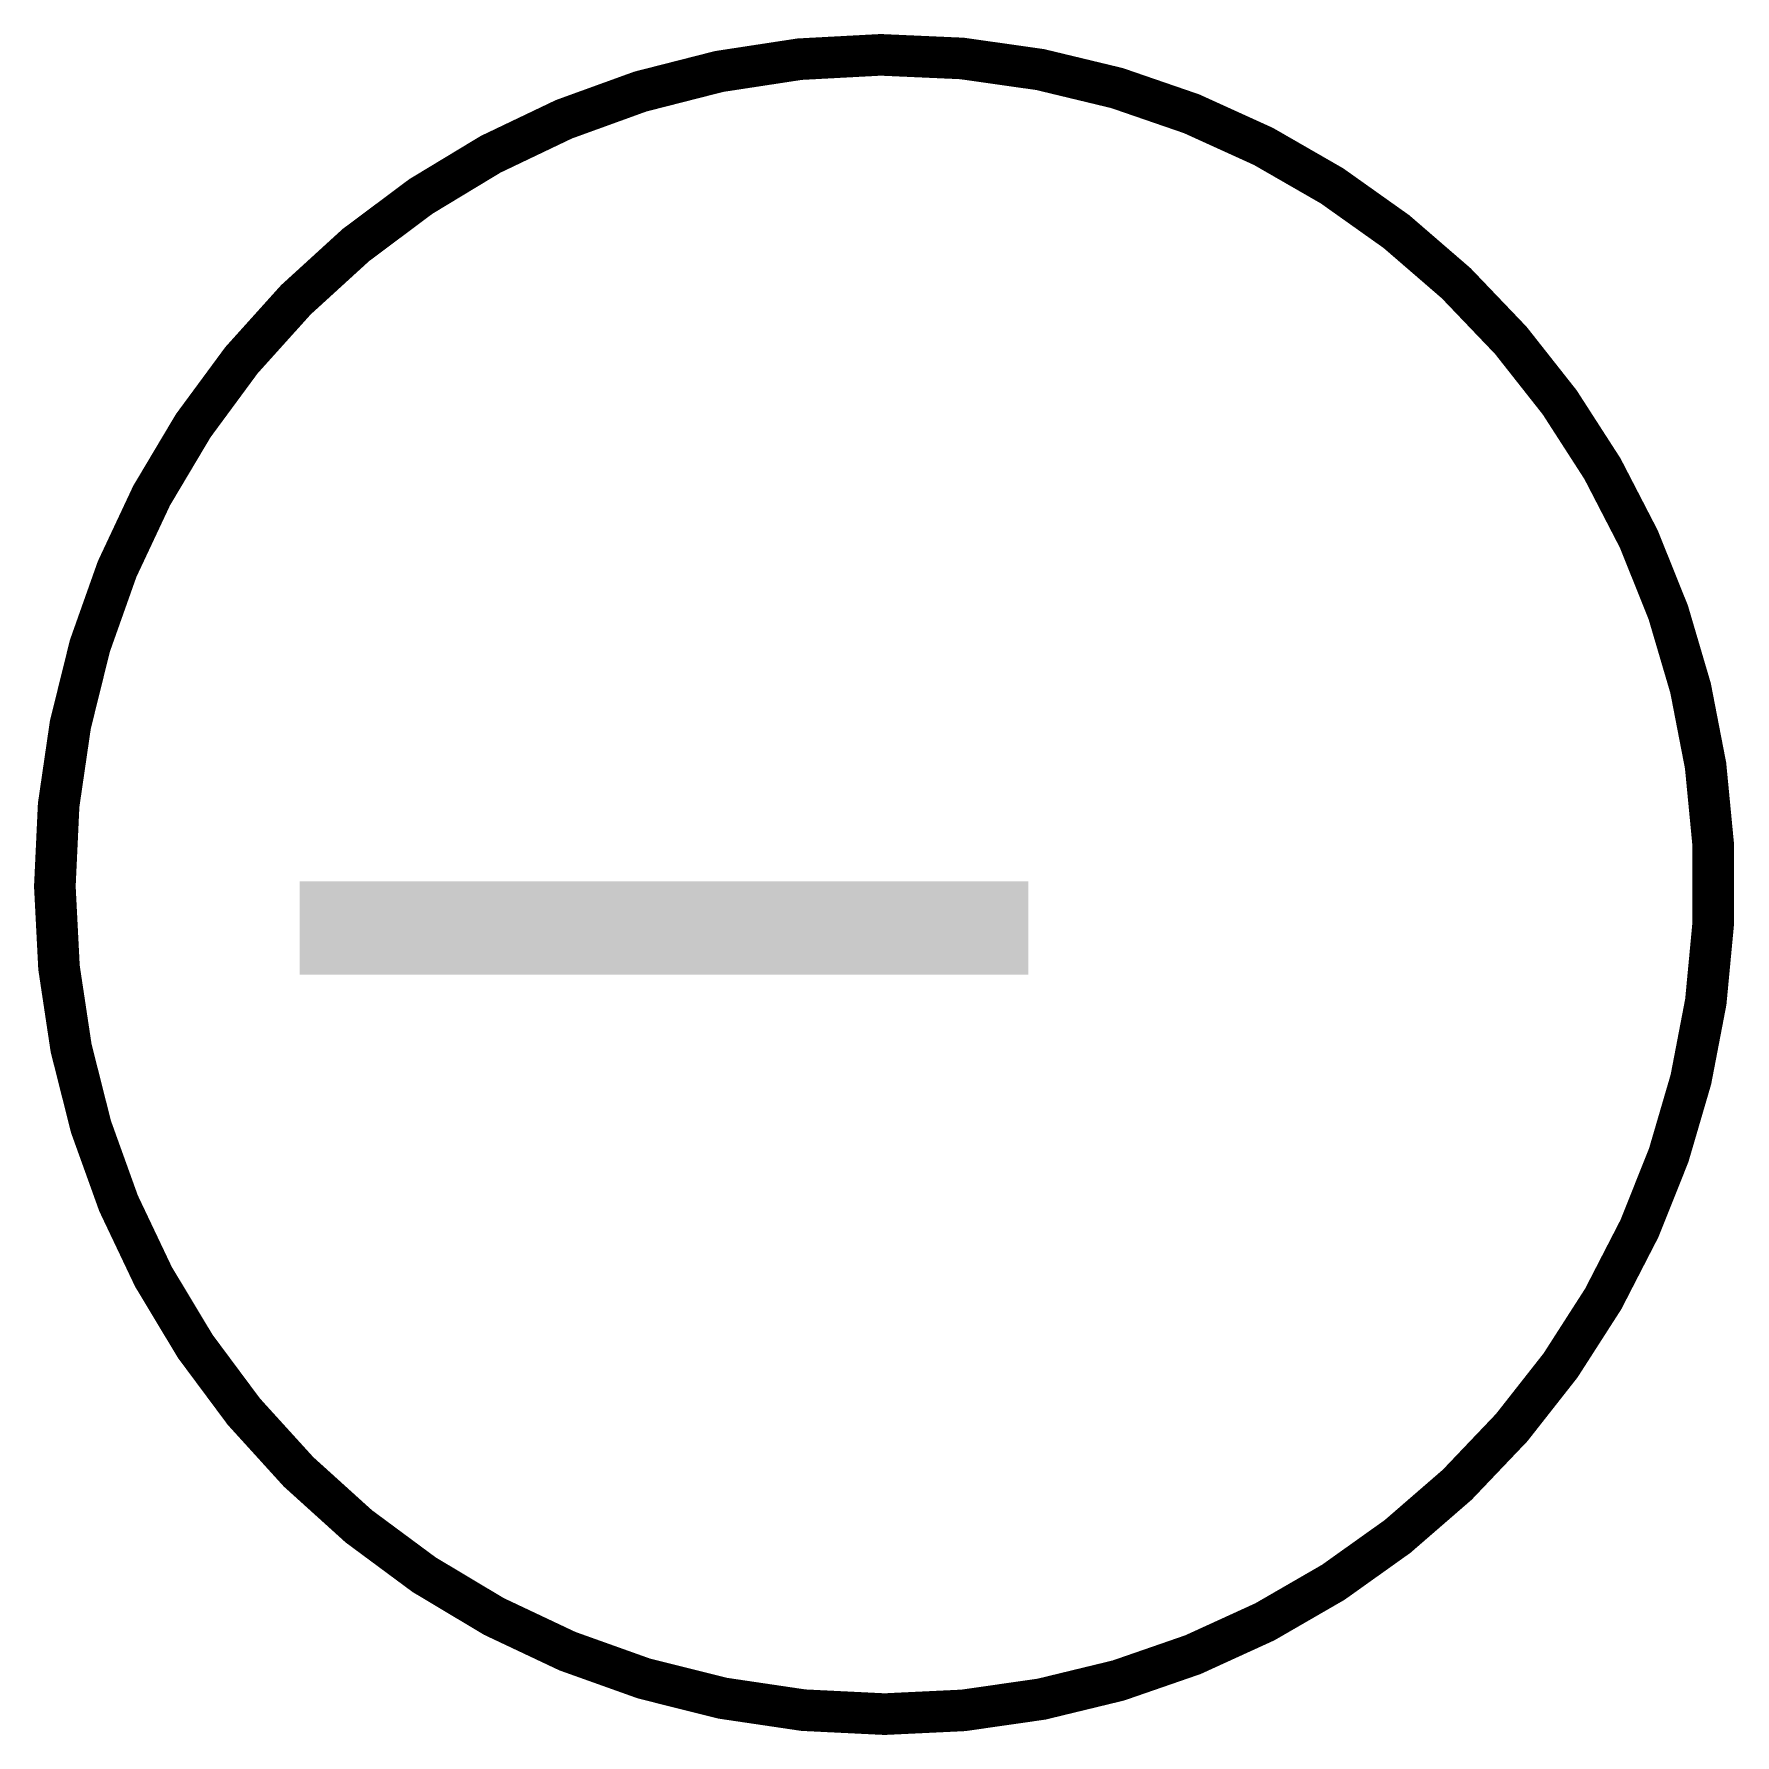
# Model space of a CAD drawing. Extents: x -0.05 to 4.03, y 0 to 4.08.
import ezdxf

# ---------------------------------------------------------------- set-up
doc = ezdxf.new("R2010")
doc.units = 0
doc.header["$MEASUREMENT"] = 0
doc.layers.get('0').update_dxf_attribs({"linetype": 'CONTINUOUS'})
doc.styles.add('LZ_FONTS_FS', font='hxm.ttf', dxfattribs={"width": 0.7})

msp = doc.modelspace()

# ---------------------------------------------------------------- linework, layer by layer
at = {"const_width": 0.1}
msp.add_lwpolyline([(1.9905, 0.0456, 0.954308), (2.1765, 4.0205, 1.04788)], format="xyb", close=True, dxfattribs=at)

# ---------------------------------------------------------------- texts
at = {"insert": (0.5028, 2.8689), "char_height": 2, "width": 2.715181, "attachment_point": 1, "style": 'LZ_FONTS_FS'}
msp.add_mtext('\\f宋体|b0|i0|c134|p2;一', dxfattribs=at)

doc.saveas('drawing.dxf')
